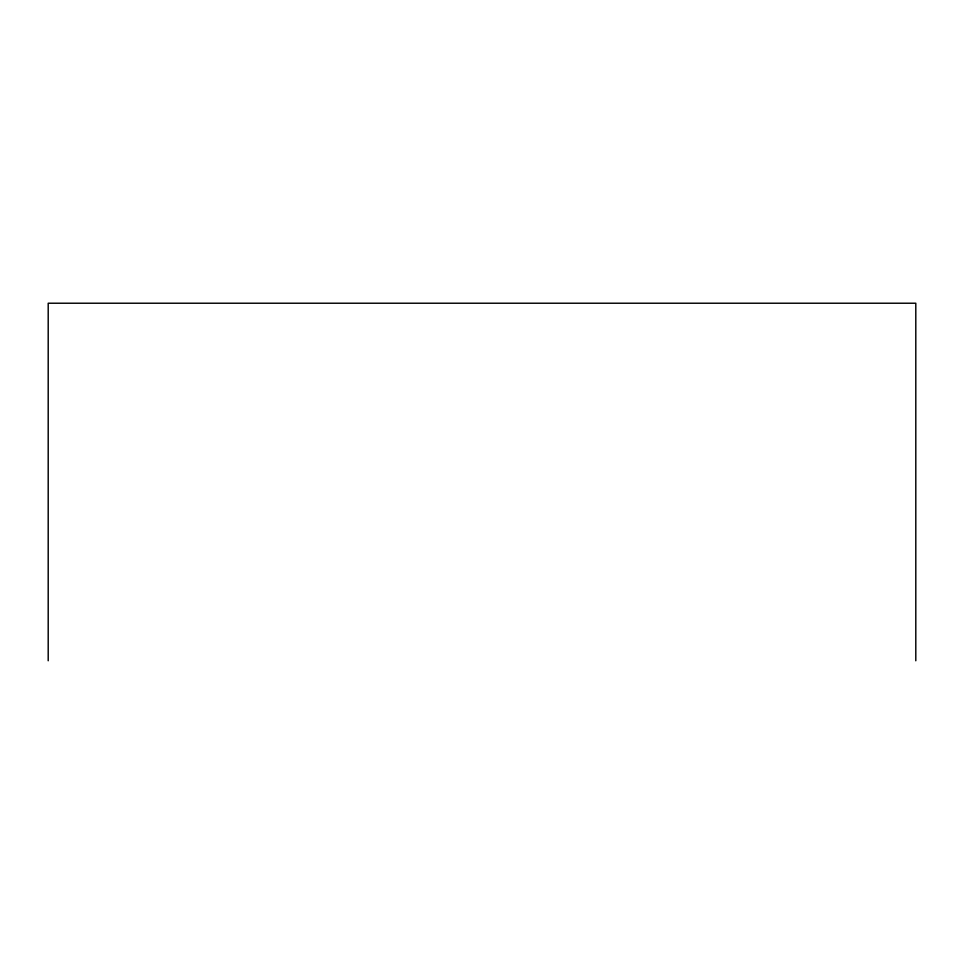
<?xml version="1.0" encoding="UTF-8"?>
<svg xmlns="http://www.w3.org/2000/svg" width="964" height="964" viewBox="0 0 964 964"><rect width="100%" height="100%" fill="white"/><g stroke="black" fill="none" stroke-linecap="round" stroke-linejoin="round"><path stroke-width="1.45" d="M915.8 660.774L915.8 303.226L48.2 303.226L48.2 660.774"/></g></svg>
